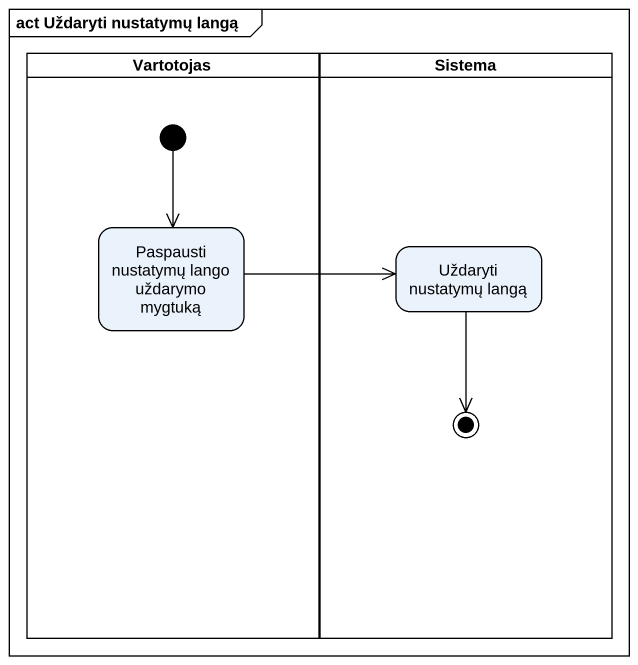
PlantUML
@startuml
mainframe act Uždaryti nustatymų langą
hide empty description
state Vartotojas <<partition>> {
  state "Paspausti nustatymų lango uždarymo mygtuką" as Paspausti_nustatymų_lango
  [*] --> Paspausti_nustatymų_lango
}
state Sistema <<partition>> {
  state "Uždaryti nustatymų langą" as Uždaryti_nustatymų_langą
  Uždaryti_nustatymų_langą --> [*]
}
Paspausti_nustatymų_lango -right-> Uždaryti_nustatymų_langą
@enduml
